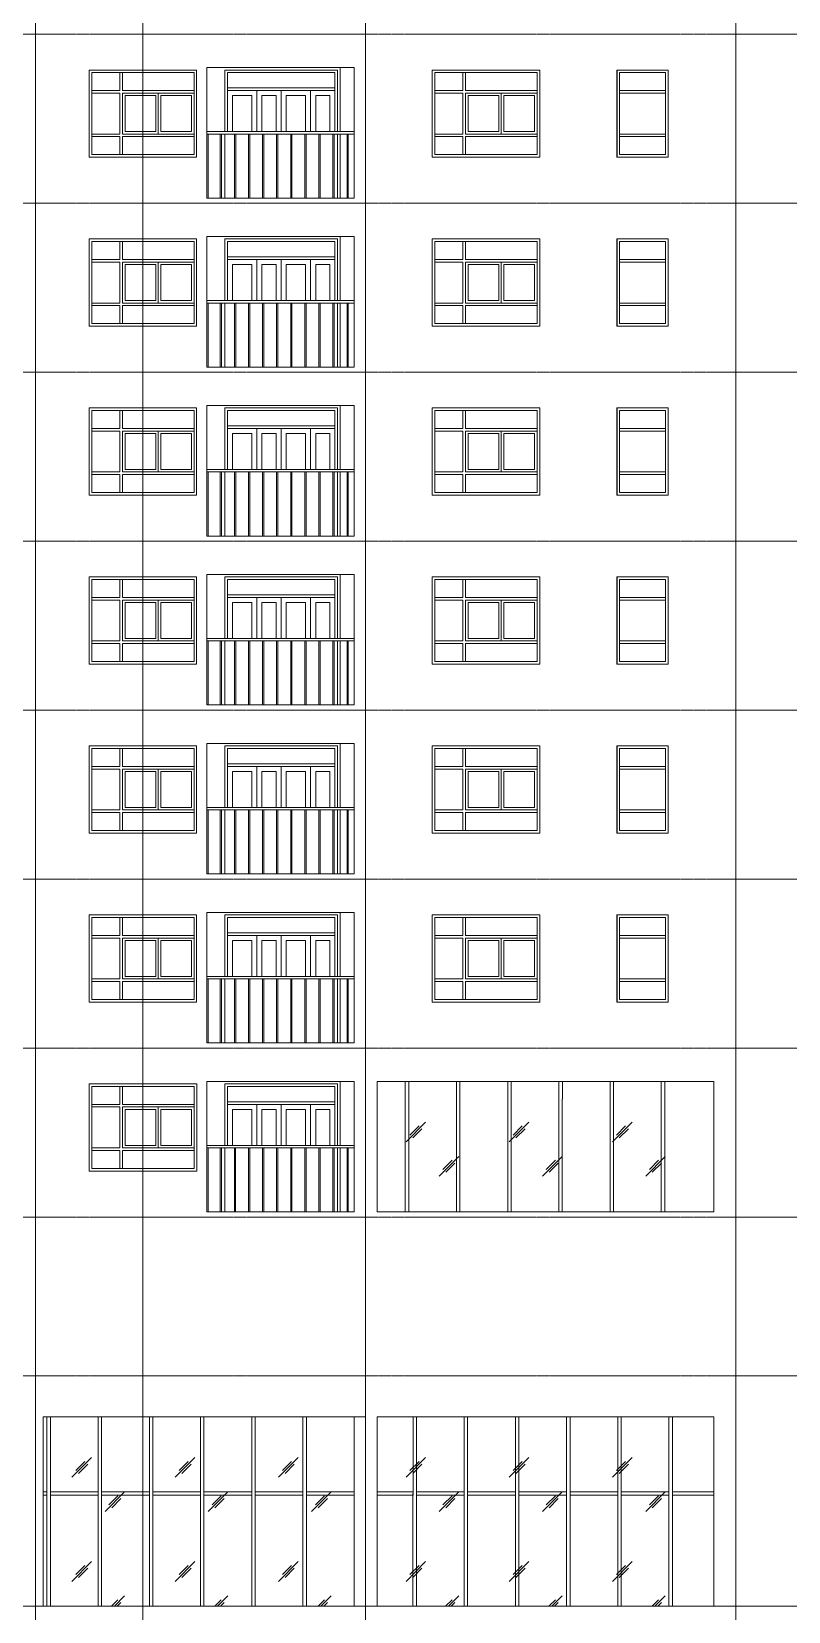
# Model space of a CAD drawing. Header units: millimetres. Extents: x -10599 to 108788, y -9455 to 93550.
# Drawn here: x 25876 to 40659, y 10900 to 41750 of the extents above; entities that cross this region are included whole.
import ezdxf

# ---------------------------------------------------------------- set-up
doc = ezdxf.new("R2010")
doc.units = ezdxf.units.MM
doc.linetypes.add('Centre', pattern=[31.75, 6.35, -4.7625, 15.875, -4.7625])
doc.linetypes.add('Grid Line', pattern=[4.2, 3, -0.6, 0, -0.6])
for name, color, linetype, lineweight in [('A-GLAZ-CWMG', 55, 'Continuous', 5), ('CUA', 31, 'Continuous', 9), ('KINH', 152, 'Continuous', 5), ('NET CATConcrete', 3, 'Continuous', 5), ('NET THAY 1', 41, 'Continuous', 5), ('NET THAY 2', 55, 'Continuous', 5), ('NET-THAY', 2, 'Continuous', 9), ('TRUC', 225, 'Continuous', 5)]:
    doc.layers.add(name, color=color, linetype=linetype, lineweight=lineweight)

# ---------------------------------------------------------------- blocks, each defined once
blk = doc.blocks.new('Rectangular Mullion - Rectangular Mullion-V43-MẶT ĐỨNG 1-14')
at = {"layer": 'A-GLAZ-CWMG'}
for p, q in [((38393, 13167), (38393, 13233)), ((39201, 13233), (38393, 13233)), ((39201, 13167), (38393, 13167))]:
    blk.add_line(p, q, dxfattribs=at)
blk = doc.blocks.new('Rectangular Mullion - Rectangular Mullion-V29-MẶT ĐỨNG 1-14')
at = {"layer": 'A-GLAZ-CWMG'}
for p, q in [((51314, 2167), (51314, 2233)), ((52247, 2233), (51314, 2233)), ((52247, 2167), (51314, 2167)), ((52247, 2233), (52247, 2167))]:
    blk.add_line(p, q, dxfattribs=at)
blk = doc.blocks.new('Rectangular Mullion - Rectangular Mullion-1982799-MẶT ĐỨNG 1-14')
at = {"layer": 'A-GLAZ-CWMG'}
for p, q in [((33326, 13233), (32626, 13233)), ((33326, 13167), (32626, 13167)), ((33326, 13233), (33326, 13167))]:
    blk.add_line(p, q, dxfattribs=at)
blk = doc.blocks.new('Rectangular Mullion - Rectangular Mullion-V35-MẶT ĐỨNG 1-14')
at = {"layer": 'A-GLAZ-CWMG'}
for p, q in [((50247, 2200), (50247, 0)), ((50314, 2200), (50314, 0))]:
    blk.add_line(p, q, dxfattribs=at)
blk = doc.blocks.new('Rectangular Mullion - Rectangular Mullion-1978522-MẶT ĐỨNG 1-14')
at = {"layer": 'A-GLAZ-CWMG'}
for p, q in [((38326, 14700), (38326, 13200)), ((38393, 14700), (38393, 13200))]:
    blk.add_line(p, q, dxfattribs=at)
blk = doc.blocks.new('Rectangular Mullion - Rectangular Mullion-V44-MẶT ĐỨNG 1-14')
at = {"layer": 'A-GLAZ-CWMG'}
for p, q in [((31243, 13167), (31243, 13233)), ((32176, 13233), (31243, 13233)), ((32176, 13167), (31243, 13167))]:
    blk.add_line(p, q, dxfattribs=at)
blk = doc.blocks.new('Rectangular Mullion - Rectangular Mullion-1982803-MẶT ĐỨNG 1-14')
at = {"layer": 'A-GLAZ-CWMG'}
for p, q in [((26176, 13233), (26101, 13233)), ((26176, 13167), (26101, 13167)), ((26176, 13233), (26176, 13167))]:
    blk.add_line(p, q, dxfattribs=at)
blk = doc.blocks.new('CUA LO GIA - DB6-V93-MẶT ĐỨNG 1-14')
at = {"layer": 'CUA'}
for p, q in [((31851, 21200), (29651, 21200)), ((29651, 20000), (29651, 21200)), ((29701, 21150), (29701, 20000)), ((29701, 21150), (31801, 21150)), ((31801, 20000), (31801, 21150)), ((31851, 21200), (31851, 20000)), ((31801, 20850), (29701, 20850)), ((29701, 20850), (29701, 20800)), ((29701, 20800), (31801, 20800)), ((30276, 20800), (29701, 20800)), ((29701, 20800), (29701, 20000)), ((29801, 20000), (29801, 20700)), ((29801, 20700), (30176, 20700)), ((30176, 20700), (30176, 20000)), ((30276, 20000), (30276, 20800)), ((30376, 20700), (30651, 20700)), ((30376, 20000), (30376, 20700)), ((30651, 20700), (30651, 20000)), ((30751, 20800), (30751, 20000)), ((30751, 20000), (30751, 20800)), ((30851, 20000), (30851, 20700)), ((30851, 20700), (31226, 20700)), ((31226, 20700), (31226, 20000)), ((31326, 20800), (31326, 20000)), ((31801, 20800), (31326, 20800)), ((31426, 20700), (31701, 20700)), ((31426, 20000), (31426, 20700)), ((31701, 20700), (31701, 20000)), ((31801, 20800), (31801, 20850)), ((31801, 20000), (31801, 20800))]:
    blk.add_line(p, q, dxfattribs=at)
blk = doc.blocks.new('X-PHONG NGU 2 - X-PHONG NGU 2_Recovery_-V89-MẶT ĐỨNG 1-14')
at = {"layer": 'CUA'}
for p, q in [((11651, 21150), (13651, 21150)), ((11651, 21150), (11651, 19550)), ((12251, 21150), (12201, 21150)), ((12201, 20800), (12201, 21150)), ((12251, 21150), (12251, 20800)), ((13651, 19550), (13651, 21150)), ((12201, 20800), (11651, 20800)), ((11651, 20750), (11651, 20800)), ((11651, 20750), (12201, 20750)), ((12201, 19950), (12201, 20750)), ((13651, 20800), (12251, 20800)), ((12251, 20750), (12251, 19950)), ((12251, 20750), (13651, 20750)), ((12301, 20700), (12301, 20000)), ((12301, 20700), (12901, 20700)), ((12901, 20000), (12901, 20700)), ((12951, 19950), (12951, 20750)), ((13651, 20750), (12951, 20750)), ((13001, 20700), (13601, 20700)), ((13001, 20700), (13001, 20000)), ((13601, 20000), (13601, 20700)), ((13651, 20750), (13651, 20800)), ((13651, 20750), (13651, 19950)), ((11651, 19950), (12201, 19950)), ((11651, 19900), (11651, 19950)), ((12201, 19900), (11651, 19900)), ((12201, 19550), (12201, 19900)), ((12251, 19950), (13651, 19950)), ((12251, 19900), (12251, 19550)), ((13651, 19900), (12251, 19900)), ((12301, 20000), (12901, 20000)), ((13651, 19950), (12951, 19950)), ((13001, 20000), (13601, 20000)), ((13651, 19950), (13651, 19900)), ((11651, 19550), (13651, 19550)), ((12251, 19550), (12201, 19550))]:
    blk.add_line(p, q, dxfattribs=at)
blk = doc.blocks.new('Railing - 25mm-V90-MẶT ĐỨNG 1-14')
at = {"layer": 'NET THAY 2'}
for p, q in [((16637, 18700), (16637, 19950)), ((16662, 18700), (16662, 19950))]:
    blk.add_line(p, q, dxfattribs=at)
blk = doc.blocks.new('Railing - 25mm-V94-MẶT ĐỨNG 1-14')
at = {"layer": 'NET THAY 2'}
blk.add_line((32176, 18700), (32176, 19600), dxfattribs=at)
blk = doc.blocks.new('Railing - 25mm-V91-MẶT ĐỨNG 1-14')
at = {"layer": 'NET THAY 2'}
blk.add_line((13924, 18700), (13924, 19950), dxfattribs=at)
blk = doc.blocks.new('Railing - Railing-1914988-MẶT ĐỨNG 1-14')
for name, p in [('Railing - 25mm-V91-MẶT ĐỨNG 1-14', (15400, 0)), ('Railing - 25mm-V90-MẶT ĐỨNG 1-14', (12925, 0)), ('Railing - 25mm-V90-MẶT ĐỨNG 1-14', (13200, 0)), ('Railing - 25mm-V90-MẶT ĐỨNG 1-14', (13475, 0)), ('Railing - 25mm-V90-MẶT ĐỨNG 1-14', (13750, 0)), ('Railing - 25mm-V90-MẶT ĐỨNG 1-14', (14025, 0)), ('Railing - 25mm-V90-MẶT ĐỨNG 1-14', (14300, 0)), ('Railing - 25mm-V90-MẶT ĐỨNG 1-14', (14575, 0)), ('Railing - 25mm-V90-MẶT ĐỨNG 1-14', (14850, 0)), ('Railing - 25mm-V90-MẶT ĐỨNG 1-14', (15125, 0)), ('Railing - 25mm-V90-MẶT ĐỨNG 1-14', (15400, 0)), ('Railing - 25mm-V94-MẶT ĐỨNG 1-14', (0, 0))]:
    blk.add_blockref(name, p)
blk = doc.blocks.new('Rectangular Mullion - Rectangular Mullion-1978832-MẶT ĐỨNG 1-14')
at = {"layer": 'A-GLAZ-CWMG'}
for p, q in [((38176, 21250), (38176, 20900)), ((38243, 21250), (38243, 20900))]:
    blk.add_line(p, q, dxfattribs=at)
blk = doc.blocks.new('Top Rail Type - Top Rail_Internal_-1914989-MẶT ĐỨNG 1-14')
at = {"layer": 'NET THAY 1'}
for p, q in [((32176, 19650), (29301, 19650)), ((32176, 19600), (29301, 19600))]:
    blk.add_line(p, q, dxfattribs=at)
blk = doc.blocks.new('X-PHONG NGU 2 - X-PHONG NGU 2_Recovery_-1759957-MẶT ĐỨNG 1-14')
at = {"layer": 'CUA'}
for p, q in [((11000, 84000), (11000, 82300)), ((13100, 84000), (11000, 84000)), ((11050, 83950), (13050, 83950)), ((11050, 82350), (11050, 83950)), ((11650, 83950), (11600, 83950)), ((11600, 83950), (11600, 83600)), ((11650, 83600), (11650, 83950)), ((13050, 83950), (13050, 82350)), ((13100, 82300), (13100, 84000)), ((11600, 83600), (11050, 83600)), ((11050, 83600), (11050, 83550)), ((11050, 83550), (11600, 83550)), ((11600, 83550), (11600, 82750)), ((13050, 83600), (11650, 83600)), ((12350, 83550), (11650, 83550)), ((11650, 83550), (11650, 82750)), ((11650, 82750), (11650, 83550)), ((11650, 83550), (13050, 83550)), ((11700, 82800), (11700, 83500)), ((11700, 83500), (12300, 83500)), ((12300, 83500), (12300, 82800)), ((12350, 82750), (12350, 83550)), ((12400, 83500), (13000, 83500)), ((12400, 82800), (12400, 83500)), ((13000, 83500), (13000, 82800)), ((13050, 83550), (13050, 83600)), ((11600, 82750), (11050, 82750)), ((11050, 82750), (11050, 82700)), ((11050, 82700), (11600, 82700)), ((11600, 82700), (11600, 82350)), ((11650, 82750), (12350, 82750)), ((13050, 82750), (11650, 82750)), ((11650, 82350), (11650, 82700)), ((11650, 82700), (13050, 82700)), ((12300, 82800), (11700, 82800)), ((13000, 82800), (12400, 82800)), ((13050, 82700), (13050, 82750)), ((11000, 82300), (13100, 82300)), ((13050, 82350), (11050, 82350)), ((11600, 82350), (11650, 82350))]:
    blk.add_line(p, q, dxfattribs=at)
blk = doc.blocks.new('X-PHONG NGU 3 - X-PHONG NGU 2_Recovery_-1383719-MẶT ĐỨNG 1-14')
at = {"layer": 'CUA'}
for p, q in [((37311, 24550), (37311, 22850)), ((38311, 24550), (37311, 24550)), ((37361, 24500), (38261, 24500)), ((37361, 22900), (37361, 24500)), ((38261, 24500), (38261, 22900)), ((38311, 22850), (38311, 24550)), ((38261, 24150), (37361, 24150)), ((37361, 24150), (37361, 24100)), ((37361, 24100), (38261, 24100)), ((38261, 24100), (38261, 24150)), ((38261, 23300), (37361, 23300)), ((37361, 23300), (37361, 23250)), ((37361, 23250), (38261, 23250)), ((38261, 23250), (38261, 23300)), ((37311, 22850), (38311, 22850)), ((38261, 22900), (37361, 22900))]:
    blk.add_line(p, q, dxfattribs=at)
blk = doc.blocks.new('Railing - Railing-1915044-MẶT ĐỨNG 1-14')
for name, p in [('Railing - 25mm-V91-MẶT ĐỨNG 1-14', (15400, 3300)), ('Railing - 25mm-V90-MẶT ĐỨNG 1-14', (12925, 3300)), ('Railing - 25mm-V90-MẶT ĐỨNG 1-14', (13200, 3300)), ('Railing - 25mm-V90-MẶT ĐỨNG 1-14', (13475, 3300)), ('Railing - 25mm-V90-MẶT ĐỨNG 1-14', (13750, 3300)), ('Railing - 25mm-V90-MẶT ĐỨNG 1-14', (14025, 3300)), ('Railing - 25mm-V90-MẶT ĐỨNG 1-14', (14300, 3300)), ('Railing - 25mm-V90-MẶT ĐỨNG 1-14', (14575, 3300)), ('Railing - 25mm-V90-MẶT ĐỨNG 1-14', (14850, 3300)), ('Railing - 25mm-V90-MẶT ĐỨNG 1-14', (15125, 3300)), ('Railing - 25mm-V90-MẶT ĐỨNG 1-14', (15400, 3300)), ('Railing - 25mm-V94-MẶT ĐỨNG 1-14', (0, 3300))]:
    blk.add_blockref(name, p)
blk = doc.blocks.new('Top Rail Type - Top Rail_Internal_-1915045-MẶT ĐỨNG 1-14')
at = {"layer": 'NET THAY 1'}
for p, q in [((32176, 22950), (29301, 22950)), ((32176, 22900), (29301, 22900))]:
    blk.add_line(p, q, dxfattribs=at)
blk = doc.blocks.new('A$C545A63CE')
at = {"layer": 'NET-THAY'}
for p, q in [((-79472, 900), (-79472, 2600)), ((-79472, 2600), (-77372, 2600)), ((-77372, 2600), (-77372, 900)), ((-74296, 2650), (-77172, 2650)), ((-77172, 100), (-77172, 2650)), ((-76822, 1400), (-76822, 2600)), ((-76822, 2600), (-74622, 2600)), ((-74622, 2600), (-74622, 1400)), ((-74572, 2650), (-74572, 1400)), ((-74296, 100), (-74296, 2650)), ((-72771, 900), (-72771, 2600)), ((-72771, 2600), (-70671, 2600)), ((-70671, 2600), (-70671, 900)), ((-69162, 900), (-69162, 2600)), ((-69162, 2600), (-68162, 2600)), ((-68162, 2600), (-68162, 900)), ((-76822, 100), (-76822, 1350)), ((-74622, 1350), (-74622, 100)), ((-74572, 1350), (-74572, 100)), ((-77372, 900), (-79472, 900)), ((-70671, 900), (-72771, 900)), ((-68162, 900), (-69162, 900)), ((-74296, 100), (-77172, 100))]:
    blk.add_line(p, q, dxfattribs=at)
at = {"layer": 'CUA'}
for name, p in [('X-PHONG NGU 2 - X-PHONG NGU 2_Recovery_-V89-MẶT ĐỨNG 1-14', (-91072, -18600)), ('CUA LO GIA - DB6-V93-MẶT ĐỨNG 1-14', (-106472, -18600)), ('X-PHONG NGU 2 - X-PHONG NGU 2_Recovery_-1759957-MẶT ĐỨNG 1-14', (-83771, -81400)), ('X-PHONG NGU 3 - X-PHONG NGU 2_Recovery_-1383719-MẶT ĐỨNG 1-14', (-106472, -21950))]:
    blk.add_blockref(name, p, dxfattribs=at)
at = {"layer": 'NET THAY 1'}
for name, p in [('Top Rail Type - Top Rail_Internal_-1915045-MẶT ĐỨNG 1-14', (-106472, -21550)), ('Railing - Railing-1915044-MẶT ĐỨNG 1-14', (-106472, -21900))]:
    blk.add_blockref(name, p, dxfattribs=at)

msp = doc.modelspace()

# ---------------------------------------------------------------- hatches: boundary and pattern name
at = {"layer": 'KINH'}
h = msp.add_hatch(dxfattribs=at)
h.set_pattern_fill('FP_11', color=256, angle=360, style=0, pattern_type=2)
h.set_pattern_definition([(45.204, (23230.7, 7951.6), (0.002, 2032), [252.7, -2610.8]), (45.204, (23175.9, 8006.7), (0.002, 2032), [252.7, -2610.8]), (45.204, (23100.5, 7875.7), (0.002, 2032), [544.27, -2319.24]), (45.204, (21858.7, 9313), (0.002, 2032), [252.7, -2610.8]), (45.204, (21803.9, 9368.2), (0.002, 2032), [252.7, -2610.8]), (45.204, (21728.6, 9237.1), (0.002, 2032), [544.27, -2319.24])])
h.paths.add_polyline_path([(39225.7, 18700), (39225.7, 21250), (32625.7, 21250), (32625.7, 18700)])
h = msp.add_hatch(dxfattribs=at)
h.set_pattern_fill('FP_11', color=256, angle=360, style=0, pattern_type=2)
h.set_pattern_definition([(45.204, (16705.5, 1401.6), (0.002, 2032), [252.7, -2610.8]), (45.204, (16650.7, 1456.7), (0.002, 2032), [252.7, -2610.8]), (45.204, (16575.3, 1325.7), (0.002, 2032), [544.27, -2319.24]), (45.204, (15333.5, 2763), (0.002, 2032), [252.7, -2610.8]), (45.204, (15278.7, 2818.2), (0.002, 2032), [252.7, -2610.8]), (45.204, (15203.4, 2687.1), (0.002, 2032), [544.27, -2319.24])])
h.paths.add_polyline_path([(32700.5, 11000), (32700.5, 14700), (26100.5, 14700), (26100.5, 11000)])
h = msp.add_hatch(dxfattribs=at)
h.set_pattern_fill('FP_11', color=256, angle=360, style=0, pattern_type=2)
h.set_pattern_definition([(45.204, (23230.7, 1401.6), (0.002, 2032), [252.7, -2610.8]), (45.204, (23175.9, 1456.7), (0.002, 2032), [252.7, -2610.8]), (45.204, (23100.5, 1325.7), (0.002, 2032), [544.27, -2319.24]), (45.204, (21858.7, 2763), (0.002, 2032), [252.7, -2610.8]), (45.204, (21803.9, 2818.2), (0.002, 2032), [252.7, -2610.8]), (45.204, (21728.6, 2687.1), (0.002, 2032), [544.27, -2319.24])])
h.paths.add_polyline_path([(39225.7, 11000), (39225.7, 14700), (32625.7, 14700), (32625.7, 11000)])

# ---------------------------------------------------------------- linework, layer by layer
at = {"layer": 'NET CATConcrete'}
for p, q in [((26100.5, 14700), (32000.5, 14700)), ((32000.5, 14700), (32400.5, 14700))]:
    msp.add_line(p, q, dxfattribs=at)
at = {"layer": 'NET-THAY'}
for p, q in [((27000.5, 19500), (27000.5, 21200)), ((27000.5, 21200), (29100.5, 21200)), ((29100.5, 21200), (29100.5, 19500)), ((32175.7, 21250), (29300.5, 21250)), ((29300.5, 18700), (29300.5, 21250)), ((29650.5, 20000), (29650.5, 21200)), ((29650.5, 21200), (31850.5, 21200)), ((31850.5, 21200), (31850.5, 20000)), ((31900.5, 21250), (31900.5, 20000)), ((32175.7, 18700), (32175.7, 21250)), ((39200.5, 21250), (32625.7, 21250)), ((29650.5, 18700), (29650.5, 19950)), ((31850.5, 19950), (31850.5, 18700)), ((31900.5, 19950), (31900.5, 18700)), ((29100.5, 19500), (27000.5, 19500)), ((32175.7, 18700), (29300.5, 18700)), ((39200.5, 18700), (32625.7, 18700))]:
    msp.add_line(p, q, dxfattribs=at)
for points in [[(32625.7, 21250), (32625.7, 18700)], [(39200.5, 21250), (39200.5, 18700)]]:
    msp.add_lwpolyline(points, dxfattribs=at)
for points in [[(26100.5, 14700), (32175.7, 14700), (32175.7, 11000), (26100.5, 11000)], [(32625.7, 11000), (39200.5, 11000), (39200.5, 14700), (32625.7, 14700)]]:
    msp.add_lwpolyline(points, close=True, dxfattribs=at)
at = {"layer": 'TRUC', "linetype": 'Grid Line'}
for p, q in [((25950.5, -6601.6), (25950.5, 91838.4)), ((28050.5, -5171), (28050.5, 91838.4)), ((32400.5, -5171), (32400.5, 91838.4)), ((39630.5, -6601.6), (39630.5, 91838.4))]:
    msp.add_line(p, q, dxfattribs=at)
at = {"layer": 'TRUC', "linetype": 'Centre'}
for p, q in [((-10499.5, 41700), (108517.8, 41700)), ((-10499.5, 38400), (108517.8, 38400)), ((-10499.5, 35100), (108517.8, 35100)), ((-10499.5, 31800), (108517.8, 31800)), ((-10499.5, 28500), (108517.8, 28500)), ((-10499.5, 25200), (108517.8, 25200)), ((-10499.5, 21900), (108517.8, 21900)), ((-10499.5, 18600), (108517.8, 18600)), ((-10499.5, 15500), (108517.8, 15500)), ((-10499.5, 11000), (108517.8, 11000))]:
    msp.add_line(p, q, dxfattribs=at)

# ---------------------------------------------------------------- block references
at = {"layer": 'A-GLAZ-CWMG'}
for name, p in [('Rectangular Mullion - Rectangular Mullion-1978832-MẶT ĐỨNG 1-14', (-5000, 0)), ('Rectangular Mullion - Rectangular Mullion-1978832-MẶT ĐỨNG 1-14', (-4000, 0)), ('Rectangular Mullion - Rectangular Mullion-1978832-MẶT ĐỨNG 1-14', (-3000, 0)), ('Rectangular Mullion - Rectangular Mullion-1978832-MẶT ĐỨNG 1-14', (-2000, 0)), ('Rectangular Mullion - Rectangular Mullion-1978832-MẶT ĐỨNG 1-14', (-1000, 0)), ('Rectangular Mullion - Rectangular Mullion-1978832-MẶT ĐỨNG 1-14', (0, 0)), ('Rectangular Mullion - Rectangular Mullion-V35-MẶT ĐỨNG 1-14', (-17071.2, 18700)), ('Rectangular Mullion - Rectangular Mullion-V35-MẶT ĐỨNG 1-14', (-16071.2, 18700)), ('Rectangular Mullion - Rectangular Mullion-V35-MẶT ĐỨNG 1-14', (-15071.2, 18700)), ('Rectangular Mullion - Rectangular Mullion-V35-MẶT ĐỨNG 1-14', (-14071.2, 18700)), ('Rectangular Mullion - Rectangular Mullion-V35-MẶT ĐỨNG 1-14', (-13071.2, 18700)), ('Rectangular Mullion - Rectangular Mullion-V35-MẶT ĐỨNG 1-14', (-12071.2, 18700)), ('Rectangular Mullion - Rectangular Mullion-1978522-MẶT ĐỨNG 1-14', (-12150, 0)), ('Rectangular Mullion - Rectangular Mullion-1978522-MẶT ĐỨNG 1-14', (-11150, 0)), ('Rectangular Mullion - Rectangular Mullion-1978522-MẶT ĐỨNG 1-14', (-10150, 0)), ('Rectangular Mullion - Rectangular Mullion-1978522-MẶT ĐỨNG 1-14', (-9150, 0)), ('Rectangular Mullion - Rectangular Mullion-1978522-MẶT ĐỨNG 1-14', (-8150, 0)), ('Rectangular Mullion - Rectangular Mullion-1978522-MẶT ĐỨNG 1-14', (-7150, 0)), ('Rectangular Mullion - Rectangular Mullion-1978522-MẶT ĐỨNG 1-14', (-5000, 0)), ('Rectangular Mullion - Rectangular Mullion-1978522-MẶT ĐỨNG 1-14', (-4000, 0)), ('Rectangular Mullion - Rectangular Mullion-1978522-MẶT ĐỨNG 1-14', (-3000, 0)), ('Rectangular Mullion - Rectangular Mullion-1978522-MẶT ĐỨNG 1-14', (-2000, 0)), ('Rectangular Mullion - Rectangular Mullion-1978522-MẶT ĐỨNG 1-14', (-1000, 0)), ('Rectangular Mullion - Rectangular Mullion-1978522-MẶT ĐỨNG 1-14', (0, 0)), ('Rectangular Mullion - Rectangular Mullion-1982803-MẶT ĐỨNG 1-14', (0, 0)), ('Rectangular Mullion - Rectangular Mullion-V35-MẶT ĐỨNG 1-14', (-24071.3, 11000)), ('Rectangular Mullion - Rectangular Mullion-V29-MẶT ĐỨNG 1-14', (-25071.3, 11000)), ('Rectangular Mullion - Rectangular Mullion-V35-MẶT ĐỨNG 1-14', (-23071.3, 11000)), ('Rectangular Mullion - Rectangular Mullion-V29-MẶT ĐỨNG 1-14', (-24071.3, 11000)), ('Rectangular Mullion - Rectangular Mullion-V35-MẶT ĐỨNG 1-14', (-22071.3, 11000)), ('Rectangular Mullion - Rectangular Mullion-V29-MẶT ĐỨNG 1-14', (-23071.3, 11000)), ('Rectangular Mullion - Rectangular Mullion-V35-MẶT ĐỨNG 1-14', (-21071.3, 11000)), ('Rectangular Mullion - Rectangular Mullion-V29-MẶT ĐỨNG 1-14', (-22071.3, 11000)), ('Rectangular Mullion - Rectangular Mullion-V35-MẶT ĐỨNG 1-14', (-20071.3, 11000)), ('Rectangular Mullion - Rectangular Mullion-V29-MẶT ĐỨNG 1-14', (-21071.3, 11000)), ('Rectangular Mullion - Rectangular Mullion-V35-MẶT ĐỨNG 1-14', (-19071.3, 11000)), ('Rectangular Mullion - Rectangular Mullion-V44-MẶT ĐỨNG 1-14', (0, 0)), ('Rectangular Mullion - Rectangular Mullion-1982799-MẶT ĐỨNG 1-14', (0, 0)), ('Rectangular Mullion - Rectangular Mullion-V35-MẶT ĐỨNG 1-14', (-16921.3, 11000)), ('Rectangular Mullion - Rectangular Mullion-V29-MẶT ĐỨNG 1-14', (-17921.3, 11000)), ('Rectangular Mullion - Rectangular Mullion-V35-MẶT ĐỨNG 1-14', (-15921.3, 11000)), ('Rectangular Mullion - Rectangular Mullion-V29-MẶT ĐỨNG 1-14', (-16921.3, 11000)), ('Rectangular Mullion - Rectangular Mullion-V35-MẶT ĐỨNG 1-14', (-14921.3, 11000)), ('Rectangular Mullion - Rectangular Mullion-V29-MẶT ĐỨNG 1-14', (-15921.3, 11000)), ('Rectangular Mullion - Rectangular Mullion-V35-MẶT ĐỨNG 1-14', (-13921.3, 11000)), ('Rectangular Mullion - Rectangular Mullion-V29-MẶT ĐỨNG 1-14', (-14921.3, 11000)), ('Rectangular Mullion - Rectangular Mullion-V35-MẶT ĐỨNG 1-14', (-12921.3, 11000)), ('Rectangular Mullion - Rectangular Mullion-V29-MẶT ĐỨNG 1-14', (-13921.3, 11000)), ('Rectangular Mullion - Rectangular Mullion-V35-MẶT ĐỨNG 1-14', (-11921.3, 11000)), ('Rectangular Mullion - Rectangular Mullion-V43-MẶT ĐỨNG 1-14', (0, 0))]:
    msp.add_blockref(name, p, dxfattribs=at)
at = {"layer": 'CUA'}
for name, p in [('X-PHONG NGU 2 - X-PHONG NGU 2_Recovery_-V89-MẶT ĐỨNG 1-14', (15400, 0)), ('CUA LO GIA - DB6-V93-MẶT ĐỨNG 1-14', (0, 0))]:
    msp.add_blockref(name, p, dxfattribs=at)
at = {"layer": 'NET THAY 1'}
for name, p in [('Top Rail Type - Top Rail_Internal_-1914989-MẶT ĐỨNG 1-14', (0, 350)), ('Railing - Railing-1914988-MẶT ĐỨNG 1-14', (0, 0))]:
    msp.add_blockref(name, p, dxfattribs=at)
at = {"layer": 'NET-THAY'}
for p in [(106472.1, 38400), (106472.1, 35100), (106472.1, 31800), (106472.1, 28500), (106472.1, 25200), (106472.1, 21900)]:
    msp.add_blockref('A$C545A63CE', p, dxfattribs=at)

doc.saveas('drawing.dxf')
